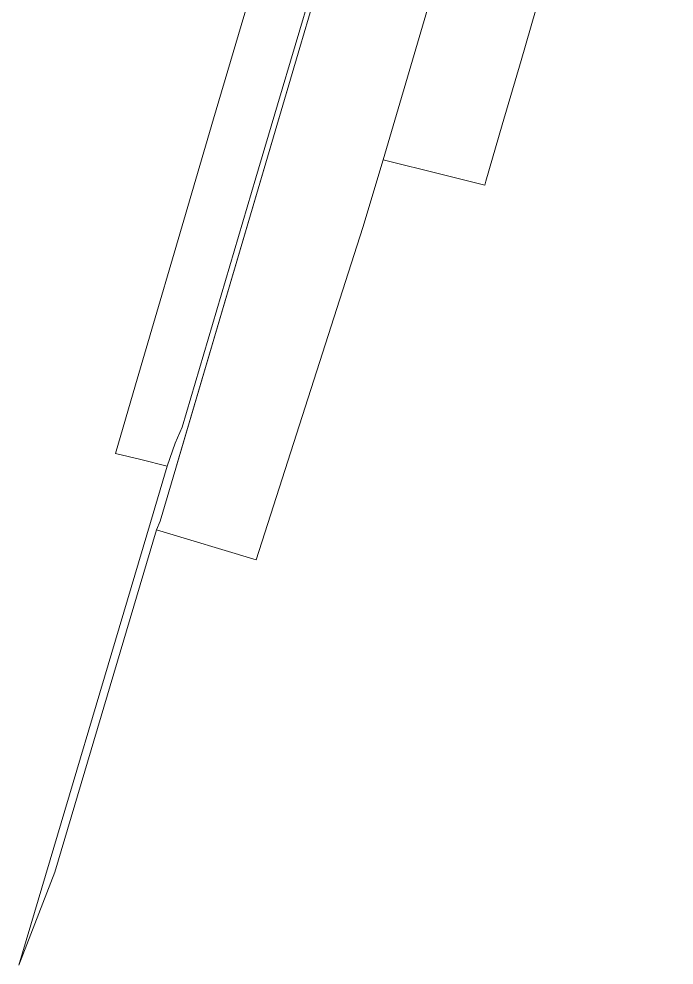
# Model space of a CAD drawing. Header units: metres. Extents: x 300457 to 302353, y 6232868 to 6234686.
# Drawn here: x 300835.3 to 301024.9, y 6232867.8 to 6233141.4 of the extents above; entities that cross this region are included whole.
import ezdxf

# ---------------------------------------------------------------- set-up
doc = ezdxf.new("R2010")
doc.units = ezdxf.units.M
doc.layers.add('Cadastre Land Parcels_SP_EXT', color=9, linetype='Continuous', lineweight=5)
doc.layers.add('Cadastre Roads_SP_EXT', color=9, linetype='Continuous', lineweight=5)

msp = doc.modelspace()

# ---------------------------------------------------------------- linework, layer by layer
at = {"layer": 'Cadastre Land Parcels_SP_EXT', "linetype": 'Continuous'}
msp.add_lwpolyline([(300845.69, 6232894.6), (300875.12, 6232993.61), (300876.2, 6232996.15), (300880.66, 6233011.44), (300881.06, 6233012.8), (300916.61, 6233133.07), (300988.1, 6233374.93), (300994.81, 6233397.66), (300993.74, 6233397.8), (300986.9, 6233374.79), (300973.36, 6233329.24), (300943.16, 6233227.51), (300931.08, 6233186.99), (300925.5, 6233168.14), (300910.15, 6233116.49), (300903.88, 6233095.38), (300882.52, 6233023.31), (300880.5, 6233018.65), (300878.16, 6233012.05), (300873.33, 6232995.79), (300835.3, 6232867.76), (300845.69, 6232894.6)], close=True, dxfattribs=at)
msp.add_lwpolyline([(300988.1, 6233374.93), (300916.61, 6233133.07), (300880.66, 6233011.44), (300876.2, 6232996.15), (300875.12, 6232993.61), (300903.98, 6232985), (300934.86, 6233081.05), (300940.71, 6233100.58), (300996.63, 6233290.76)], dxfattribs=at)
at = {"layer": 'Cadastre Roads_SP_EXT', "linetype": 'Continuous'}
msp.add_lwpolyline([(301024.88, 6233280.78), (301016.67, 6233283.68), (301011.09, 6233285.65), (300996.63, 6233290.76), (300940.71, 6233100.58), (300957.79, 6233096.35), (300970.08, 6233093.31), (300970.4, 6233094.43), (300975.16, 6233110.78), (300980.6, 6233129.31), (300984.81, 6233143.7), (300989.17, 6233158.55), (300993.63, 6233173.64), (300997.78, 6233187.81), (301002.14, 6233202.41), (301006.5, 6233217.03), (301010.86, 6233231.63), (301015.93, 6233249.39), (301017.42, 6233254.77), (301020.83, 6233267.02), (301024.88, 6233280.78)], close=True, dxfattribs=at)
msp.add_lwpolyline([(300902.96, 6233150.97), (300891.57, 6233112.45), (300880.2, 6233073.61), (300874.73, 6233054.93), (300869.07, 6233035.59), (300863.26, 6233015.74), (300870.56, 6233013.94), (300878.16, 6233012.05), (300880.5, 6233018.65), (300880.5, 6233018.65), (300882.52, 6233023.31), (300903.88, 6233095.38), (300910.15, 6233116.49), (300925.5, 6233168.14)], dxfattribs=at)

doc.saveas('drawing.dxf')
